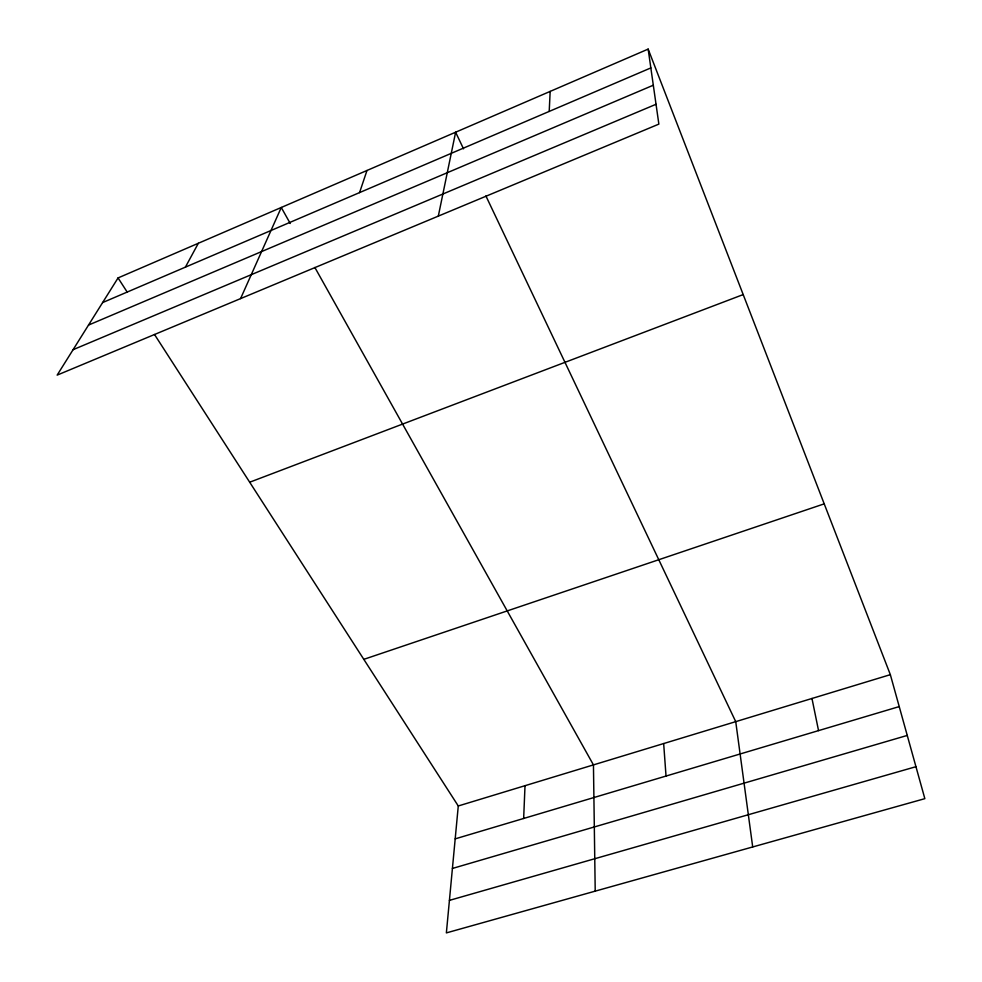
<?xml version="1.0" encoding="UTF-8"?>
<svg xmlns="http://www.w3.org/2000/svg" width="982" height="982" viewBox="0 0 982 982"><rect width="100%" height="100%" fill="white"/><g stroke="black" fill="none" stroke-linecap="round" stroke-linejoin="round"><path stroke-width="1.47" d="M523.652 818.472L525.014 785.698M549.208 111.432L550.165 91.4M154.505 334.481L458.275 805.977L446.368 932.9L924.848 798.661L890.343 674.659L648.157 49.1L118.061 277.931L57.152 375.124L658.861 124.113L648.157 49.1M438.316 216.114L455.623 132.214L463.516 148.834M359.559 192.607L366.986 170.487M240.578 298.602L281.269 207.484L290.23 223.466M185.389 267.153L198.339 243.278M102.619 302.579L650.845 67.918M88.527 325.079L653.312 85.213M73.098 349.69L656.037 104.276M249.686 482.223L743.202 294.575M363.806 659.352L824.217 503.852M458.275 805.977L890.343 674.659M455.194 838.861L899.23 706.586M452.42 868.456L907.258 735.432M449.412 900.384L915.948 766.697M118.061 277.931L127.181 292.071M314.854 267.448L593.447 764.892L595.215 891.14M485.894 195.934L735.727 721.647L752.703 846.95M811.967 698.472L818.546 730.62M663.66 743.546L666.029 776.05"/></g></svg>
